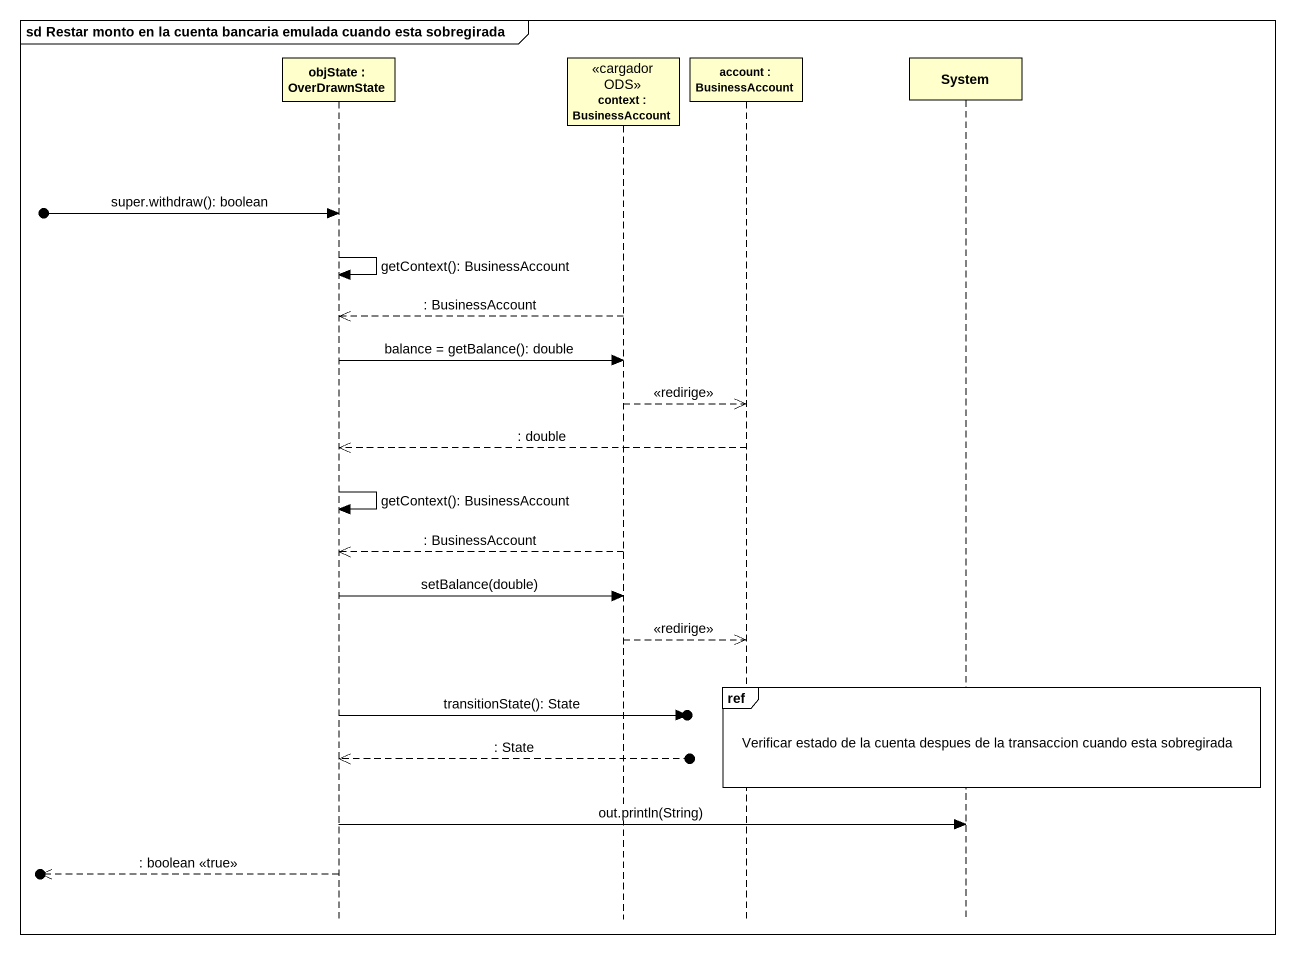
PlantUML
@startuml
mainframe sd Restar monto en la cuenta bancaria emulada cuando esta sobregirada
hide footbox
participant "objState : OverDrawnState" as objState
participant "context : BusinessAccount" as context <<cargador ODS>>
participant "account : BusinessAccount" as account
participant System

[o-> objState : super.withdraw(): boolean
objState -> objState : getContext(): BusinessAccount
context -->> objState : : BusinessAccount
objState -> context : balance = getBalance(): double
context -->> account : <<redirige>>
account -->> objState : : double
objState -> objState : getContext(): BusinessAccount
context -->> objState : : BusinessAccount
objState -> context : setBalance(double)
context -->> account : <<redirige>>
ref over account, System : Verificar estado de la cuenta despues de la transaccion cuando esta sobregirada
objState ->o] : transitionState(): State
objState <<--o] : : State
objState -> System : out.println(String)
[o<<-- objState : : boolean <<true>>
@enduml
